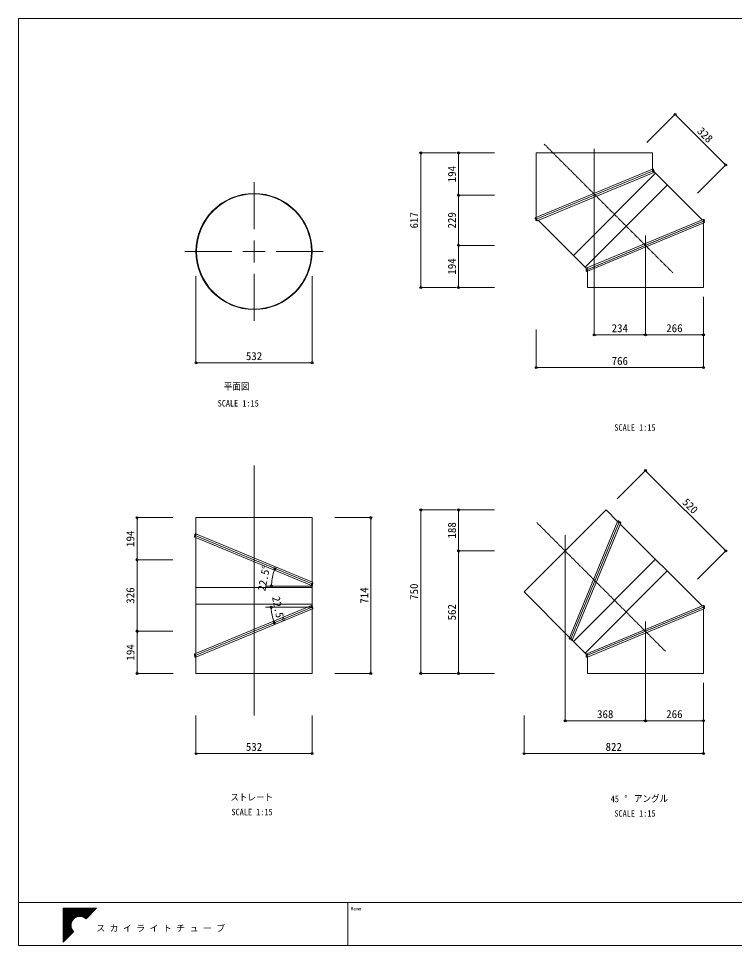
# Model space of a CAD drawing. Units: millimetres, scale not verified. Extents: x -3056 to 3056, y -2122 to 2122.
# Drawn here: x -3056 to 224, y -2122 to 2122 of the extents above; entities that cross this region are included whole.
import ezdxf
from ezdxf.enums import TextEntityAlignment as Align

# ---------------------------------------------------------------- set-up
doc = ezdxf.new("R2010")
doc.units = ezdxf.units.MM
doc.header["$LTSCALE"] = 10
doc.linetypes.add('USER3', pattern=[0.4, 0.25, -0.05, 0.05, -0.05])
for name, color, linetype, lineweight in [('0-0_0', 7, 'Continuous', 18), ('0-2_用紙フォ__マット_1_1_', 7, 'Continuous', 18), ('0-3___-1', 5, 'Continuous', 18), ('0-4___', 7, 'Continuous', 18)]:
    doc.layers.add(name, color=color, linetype=linetype, lineweight=lineweight)
doc.styles.add('ＭＳ ゴシック', font='')
doc.styles.get('ＭＳ ゴシック').set_extended_font_data('MS Gothic')

# ---------------------------------------------------------------- blocks, each defined once
blk = doc.blocks.new('スカイマ__ク')
at = {"layer": '0-2_用紙フォ__マット_1_1_'}
for p, q in [((-120.09, 249.59), (386.23, 249.59)), ((-120.09, -268.59), (-120.09, 249.59)), ((-120.09, 239.59), (376.45, 239.59)), ((-120.09, 229.59), (366.68, 229.59)), ((-120.09, 219.59), (356.91, 219.59)), ((-120.09, 209.59), (347.14, 209.59)), ((-120.09, 199.59), (337.37, 199.59)), ((-120.09, 189.59), (327.6, 189.59)), ((-120.09, 179.59), (317.83, 179.59)), ((-120.09, 169.59), (308.06, 169.59)), ((-120.09, 159.59), (298.29, 159.59)), ((-120.09, 149.59), (288.52, 149.59)), ((386.23, 249.59), (227.39, 87.04)), ((-120.09, 139.59), (278.75, 139.59)), ((-120.09, 129.59), (268.97, 129.59)), ((-120.09, 119.59), (93.67, 119.59)), ((-120.09, 109.59), (69.55, 109.59)), ((-120.09, 99.59), (53.6, 99.59)), ((-120.09, 89.59), (41.43, 89.59)), ((-120.09, 79.59), (31.68, 79.59)), ((-120.09, 69.59), (23.7, 69.59)), ((-120.09, 59.59), (17.12, 59.59)), ((-120.09, 49.59), (11.72, 49.59)), ((-120.09, 39.59), (7.34, 39.59)), ((-120.09, 29.59), (3.88, 29.59)), ((-120.09, 19.59), (1.27, 19.59)), ((-120.09, 9.59), (-0.54, 9.59)), ((172.46, 119.59), (259.2, 119.59)), ((196.58, 109.59), (249.43, 109.59)), ((212.54, 99.59), (239.66, 99.59)), ((-120.09, -0.41), (-1.59, -0.41)), ((-120.09, -10.41), (-1.9, -10.41)), ((-120.09, -20.41), (-1.46, -20.41)), ((-120.09, -30.41), (-0.27, -30.41)), ((-120.09, -40.41), (1.69, -40.41)), ((-120.09, -50.41), (4.45, -50.41)), ((-120.09, -60.41), (8.07, -60.41)), ((-120.09, -70.41), (12.62, -70.41)), ((-120.09, -80.41), (18.23, -80.41)), ((-120.09, -90.41), (25.04, -90.41)), ((-120.09, -100.41), (33.31, -100.41)), ((38.76, -106.02), (-120.09, -268.59)), ((-120.09, -110.41), (34.47, -110.41)), ((-120.09, -120.41), (24.7, -120.41)), ((-120.09, -130.41), (14.93, -130.41)), ((-120.09, -140.41), (5.16, -140.41)), ((-120.09, -150.41), (-4.61, -150.41)), ((-120.09, -160.41), (-14.38, -160.41)), ((-120.09, -170.41), (-24.16, -170.41)), ((-120.09, -180.41), (-33.93, -180.41)), ((-120.09, -190.41), (-43.7, -190.41)), ((-120.09, -200.41), (-53.47, -200.41)), ((-120.09, -210.41), (-63.24, -210.41)), ((-120.09, -220.41), (-73.01, -220.41)), ((-120.09, -230.41), (-82.78, -230.41)), ((-120.09, -240.41), (-92.55, -240.41)), ((-120.09, -250.41), (-102.32, -250.41)), ((-120.09, -260.41), (-112.09, -260.41))]:
    blk.add_line(p, q, dxfattribs=at)
for start, end in [(45.66363, 224.51236), (224.51236, 225.66363)]:
    blk.add_arc((133.07, -9.5), 134.97, start, end, dxfattribs=at)
blk = doc.blocks.new('A$C19575CB4')
at = {"layer": '0-2_用紙フォ__マット_1_1_', "xscale": 0.2, "yscale": 0.2}
blk.add_blockref('スカイマ__ク', (-26.614, 1.9), dxfattribs=at)
blk = doc.blocks.new('_Origin')
at = {"layer": '0-0_0', "lineweight": 25}
blk.add_line((0, 0), (-1, 0), dxfattribs=at)
blk.add_circle((0, 0), 0.5, dxfattribs=at)

msp = doc.modelspace()

# ---------------------------------------------------------------- linework, layer by layer
at = {"layer": '0-0_0', "color": 6, "lineweight": 9}
for p, q in [((-3056.25, 2122.5), (3056.25, 2122.5)), ((-3056.25, 2122.5), (-3056.25, -2122.5)), ((-3056.25, -1925.18), (3056.25, -1925.18)), ((3056.25, -2122.5), (-3056.25, -2122.5))]:
    msp.add_line(p, q, dxfattribs=at)
at = {"layer": '0-0_0', "color": 5}
for p, q in [((-177.97, 1554.21), (-48.08, 1684.1)), ((-42.55, 1678.32), (178.22, 1457.54)), ((-1048.89, 1507.3), (-1213.76, 1507.3)), ((-1213.58, 1499.3), (-1213.58, 898.33)), ((-875.3, 1507.3), (-1040.17, 1507.3)), ((-1039.99, 1499.3), (-1039.99, 1321.3)), ((54.12, 1322.12), (184.01, 1452.01)), ((-875.3, 1313.3), (-1040.17, 1313.3)), ((-875.3, 1313.3), (-1040.17, 1313.3)), ((-1039.99, 1305.3), (-1039.99, 1091.85)), ((-875.3, 1083.85), (-1040.17, 1083.85)), ((-875.3, 1083.85), (-1040.17, 1083.85)), ((-1039.99, 1075.85), (-1039.99, 898.33)), ((-1048.89, 890.33), (-1213.76, 890.33)), ((-875.3, 890.33), (-1040.17, 890.33)), ((-418.41, 847.59), (-418.41, 673.51)), ((-184.15, 847.77), (-184.15, 673.69)), ((-184.15, 847.59), (-184.15, 673.51)), ((81.85, 847.77), (81.85, 673.69)), ((-684.41, 697.74), (-684.41, 523.66)), ((81.85, 697.74), (81.85, 523.66)), ((-192.15, 673.69), (-410.41, 673.69)), ((73.85, 673.87), (-176.15, 673.87)), ((73.85, 523.84), (-676.41, 523.84)), ((-313.91, -77.26), (-184.02, 52.63)), ((-178.5, 46.85), (178.22, -309.87)), ((-2348.74, -163.08), (-2513.61, -163.08)), ((-1606.4, -163.08), (-1441.53, -163.08)), ((-1048.89, -127.44), (-1213.76, -127.44)), ((-1213.58, -135.44), (-1213.58, -869.08)), ((-875.3, -127.44), (-1040.17, -127.44)), ((-1039.99, -135.44), (-1039.99, -307.53)), ((-2513.43, -171.08), (-2513.43, -348.61)), ((-1441.71, -171.08), (-1441.71, -869.08)), ((-875.3, -315.53), (-1040.17, -315.53)), ((-875.3, -315.53), (-1040.17, -315.53)), ((-1039.99, -323.53), (-1039.99, -869.08)), ((54.12, -445.29), (184.01, -315.4)), ((-2348.74, -356.61), (-2513.61, -356.61)), ((-2348.74, -356.61), (-2513.61, -356.61)), ((-2513.43, -364.61), (-2513.43, -675.06)), ((-2348.74, -683.06), (-2513.61, -683.06)), ((-2348.74, -683.56), (-2513.05, -683.56)), ((-2512.87, -691.56), (-2512.87, -869.08)), ((-2348.18, -877.08), (-2513.05, -877.08)), ((-1606.4, -877.08), (-1441.53, -877.08)), ((-1048.89, -877.08), (-1213.76, -877.08)), ((-875.3, -877.08), (-1040.17, -877.08)), ((-552.19, -919.82), (-552.19, -1093.91)), ((-184.15, -919.64), (-184.15, -1093.73)), ((-184.15, -919.82), (-184.15, -1093.91)), ((81.85, -919.64), (81.85, -1093.73)), ((-2243.29, -1069.67), (-2243.29, -1243.76)), ((-1711.29, -1069.67), (-1711.29, -1243.76)), ((-740.28, -1069.67), (-740.28, -1243.76)), ((-192.15, -1093.73), (-544.19, -1093.73)), ((73.85, -1093.55), (-176.15, -1093.55)), ((81.85, -1069.67), (81.85, -1243.76)), ((-1719.29, -1243.58), (-2235.29, -1243.58)), ((73.85, -1243.58), (-732.28, -1243.58))]:
    msp.add_line(p, q, dxfattribs=at)
at = {"layer": '0-0_0', "color": 3, "linetype": 'USER3'}
for p, q in [((-647.98, 1547.68), (-57.96, 957.66)), ((-418.41, 697.8), (-418.41, 1525.21)), ((-184.15, 697.8), (-184.15, 1129.67)), ((-2243.29, 704.52), (-2243.29, 941.99)), ((-1711.29, 704.58), (-1711.29, 942.06)), ((-1977.29, -1069.61), (-1977.29, 75.25)), ((-682.32, -185.4), (-92.3, -775.41)), ((-552.19, -1069.61), (-552.19, -242.2)), ((-1711.29, -476.45), (-1925.35, -476.45)), ((-1711.29, -573.38), (-1925.35, -573.38)), ((-184.15, -1069.61), (-184.15, -637.75))]:
    msp.add_line(p, q, dxfattribs=at)
at = {"layer": '0-0_0'}
for p, q in [((-152.41, 1507.3), (-684.41, 1507.3)), ((-684.41, 1507.3), (-684.41, 1212.25)), ((-152.41, 1507.3), (-152.41, 1432.61)), ((-152.41, 1432.61), (-686.39, 1211.43)), ((-684.41, 1203.59), (-149.35, 1425.22)), ((-684.41, 1203.59), (-149.35, 1425.22)), ((-149.35, 1425.22), (-684.41, 1203.59)), ((-680.26, 1196.65), (-146.28, 1417.83)), ((-514, 1037.52), (-137.82, 1413.7)), ((-151.33, 1424.4), (-152.41, 1432.61)), ((-151.33, 1424.4), (-149.35, 1425.22)), ((-149.35, 1425.22), (-148.26, 1417.01)), ((75.72, 1200.15), (-144.12, 1420)), ((-1977.29, 1157.3), (-1977.29, 1373.09)), ((-84.08, 1359.96), (-460.26, 983.78)), ((-683.33, 1204.04), (-684.41, 1212.25)), ((-681.35, 1204.86), (-680.26, 1196.65)), ((-455.38, 978.89), (-675.22, 1198.74)), ((80.77, 1202.24), (-453.21, 981.06)), ((-453.21, 972.4), (81.85, 1194.03)), ((84.91, 1195.3), (-450.15, 973.67)), ((84.91, 1195.3), (-450.15, 973.67)), ((81.85, 1194.03), (80.77, 1202.24)), ((80.77, 1193.58), (81.85, 1185.37)), ((80.77, 1193.58), (81.85, 1185.37)), ((-450.15, 965.01), (83.83, 1186.19)), ((81.85, 890.33), (81.85, 1185.37)), ((-1977.29, 1055.63), (-1977.29, 1106.47)), ((-2078.96, 1055.63), (-2294.74, 1055.63)), ((-1977.29, 1055.63), (-2028.12, 1055.63)), ((-1977.29, 1055.63), (-1977.29, 1004.8)), ((-1977.29, 1055.63), (-1926.46, 1055.63)), ((-1875.62, 1055.63), (-1659.84, 1055.63)), ((-450.15, 973.67), (-451.23, 981.88)), ((-1977.29, 953.97), (-1977.29, 738.18)), ((-451.23, 973.22), (-453.21, 972.4)), ((-451.23, 973.22), (-450.15, 965.01)), ((-450.15, 890.33), (-450.15, 965.01)), ((-450.15, 890.33), (81.85, 890.33)), ((-2243.29, -163.08), (-1711.29, -163.08)), ((-2243.29, -163.08), (-2243.29, -237.77)), ((-1711.29, -163.08), (-1711.29, -458.13)), ((-364.1, -127.44), (-740.28, -503.62)), ((-364.1, -127.44), (-311.29, -180.25)), ((-311.29, -180.25), (-532.47, -714.23)), ((-303.9, -183.31), (-525.53, -718.37)), ((-303.9, -183.31), (-525.53, -718.37)), ((-303.9, -183.31), (-525.53, -718.37)), ((-296.95, -187.45), (-518.14, -721.43)), ((-304.72, -185.29), (-311.29, -180.25)), ((-305.16, -186.37), (-296.95, -187.45)), ((-304.72, -185.29), (-303.9, -183.31)), ((75.72, -567.26), (-299.04, -192.49)), ((-2243.29, -246.43), (-2248.33, -253)), ((-2248.33, -253), (-1714.35, -474.18)), ((-2246.35, -245.16), (-1711.29, -466.79)), ((-2244.37, -245.98), (-2246.35, -245.16)), ((-2246.35, -245.16), (-1711.29, -466.79)), ((-2246.35, -245.16), (-1711.29, -466.79)), ((-2244.37, -245.98), (-2243.29, -237.77)), ((-2243.29, -237.77), (-1709.31, -458.95)), ((-2243.29, -785.08), (-2243.29, -255.08)), ((-137.82, -353.71), (-514, -729.89)), ((-84.08, -407.45), (-460.26, -783.63)), ((-1711.29, -466.79), (-1716.33, -473.36)), ((-1712.37, -466.34), (-1711.29, -458.13)), ((-2243.29, -483.08), (-1711.29, -483.08)), ((-1711.29, -565.99), (-1711.29, -474.18)), ((-740.28, -503.62), (-531.65, -712.25)), ((-2248.33, -787.17), (-1714.35, -565.99)), ((-2246.35, -795.01), (-1711.29, -573.38)), ((-2246.35, -795.01), (-1711.29, -573.38)), ((-2246.35, -795.01), (-1711.29, -573.38)), ((-2243.29, -559.08), (-1711.29, -559.08)), ((-2243.29, -802.4), (-1709.31, -581.22)), ((-1711.29, -573.38), (-1716.33, -566.81)), ((-1712.37, -573.83), (-1711.29, -582.04)), ((-1711.29, -877.08), (-1711.29, -582.04)), ((80.77, -565.17), (-453.21, -786.35)), ((-453.21, -795.01), (81.85, -573.38)), ((84.91, -572.11), (-450.15, -793.74)), ((84.91, -572.11), (-450.15, -793.74)), ((-450.15, -802.4), (83.83, -581.22)), ((81.85, -573.38), (80.77, -565.17)), ((80.77, -573.83), (81.85, -582.04)), ((80.77, -573.83), (81.85, -582.04)), ((81.85, -877.08), (81.85, -582.04)), ((-525.08, -717.29), (-531.65, -712.25)), ((-525.08, -717.29), (-531.65, -712.25)), ((-525.53, -718.37), (-517.31, -719.45)), ((-525.53, -718.37), (-517.31, -719.45)), ((-455.38, -788.52), (-520.3, -723.6)), ((-2243.29, -793.74), (-2248.33, -787.17)), ((-2244.37, -794.19), (-2246.35, -795.01)), ((-2244.37, -794.19), (-2243.29, -802.4)), ((-2243.29, -877.08), (-2243.29, -802.4)), ((-451.23, -794.19), (-453.21, -795.01)), ((-450.15, -793.74), (-451.23, -785.53)), ((-451.23, -794.19), (-450.15, -802.4)), ((-450.15, -877.08), (-450.15, -802.4)), ((-2243.29, -877.08), (-1711.29, -877.08)), ((-450.15, -877.08), (81.85, -877.08))]:
    msp.add_line(p, q, dxfattribs=at)
for points in [[(-151.33, 1424.4), (-149.35, 1425.22), (-684.41, 1203.59)], [(-451.23, 973.22), (-453.21, 972.4), (81.85, 1194.03)], [(-304.72, -185.29), (-303.9, -183.31), (-525.53, -718.37)], [(-2244.37, -245.98), (-2246.35, -245.16), (-1711.29, -466.79)], [(-2244.37, -794.19), (-2246.35, -795.01), (-1711.29, -573.38)], [(-451.23, -794.19), (-453.21, -795.01), (81.85, -573.38)]]:
    msp.add_lwpolyline(points, dxfattribs=at)
msp.add_circle((-1977.29, 1055.63), 266, dxfattribs=at)
at = {"layer": '0-0_0', "color": 5}
msp.add_circle((-1977.29, 1055.63), 263.5, dxfattribs=at)
at = {"layer": '0-0_0'}
for centre, start, end in [((-150.88, 1428.92), 292.5, 112.5), ((-147.81, 1421.53), 292.5, 112.5), ((-684.86, 1207.74), 112.5, 292.5), ((-681.8, 1200.35), 112.5, 292.5), ((82.3, 1198.55), 292.5, 112.5), ((82.3, 1189.89), 292.5, 112.5), ((82.3, 1189.89), 292.5, 112.5), ((-451.68, 977.36), 112.5, 292.5), ((-451.68, 968.7), 112.5, 292.5), ((-307.59, -181.78), 337.5, 157.5), ((-300.65, -185.92), 337.5, 157.5), ((-2246.8, -249.3), 67.5, 247.5), ((-2244.82, -241.46), 67.5, 247.5), ((-1712.82, -470.48), 247.5, 67.5), ((-1710.84, -462.64), 247.5, 67.5), ((-1712.82, -569.69), 292.5, 112.5), ((-1710.84, -577.53), 292.5, 112.5), ((82.3, -568.87), 292.5, 112.5), ((82.3, -577.53), 292.5, 112.5), ((82.3, -577.53), 292.5, 112.5), ((-528.77, -715.76), 157.5, 337.5), ((-528.77, -715.76), 157.5, 337.5), ((-521.83, -719.9), 157.5, 337.5), ((-521.83, -719.9), 157.5, 337.5), ((-2246.8, -790.87), 112.5, 292.5), ((-2244.82, -798.71), 112.5, 292.5), ((-451.68, -790.05), 112.5, 292.5), ((-451.68, -798.71), 112.5, 292.5)]:
    msp.add_arc(centre, 4, start, end, dxfattribs=at)
at = {"layer": '0-0_0', "color": 5}
for centre, radius, start, end in [((-1687.97, -476.45), 208.94, 159.69391, 177.80609), ((-1711.29, -573.38), 187.16, 182.44928, 200.05072)]:
    msp.add_arc(centre, radius, start, end, dxfattribs=at)
at = {"layer": '0-3___-1'}
for p, q in [((-2243.29, 704.46), (-2243.29, 545.69)), ((-1711.29, 704.39), (-1711.29, 545.69)), ((-2235.29, 545.87), (-1719.29, 545.87))]:
    msp.add_line(p, q, dxfattribs=at)
at = {"layer": '0-4___', "color": 6}
msp.add_line((-1547.25, -1925.18), (-1547.25, -2119.61), dxfattribs=at)

# ---------------------------------------------------------------- block references
at = {"layer": '0-0_0', "xscale": 8, "yscale": 8}
for p, rotation in [((-48.21, 1683.97), 135), ((-1213.58, 1507.3), 90), ((-1039.99, 1507.3), 90), ((183.88, 1451.88), 315), ((-1039.99, 1313.3), 270), ((-1039.99, 1313.3), 90), ((-1039.99, 1083.85), 270), ((-1039.99, 1083.85), 90), ((-1213.58, 890.33), 270), ((-1039.99, 890.33), 270), ((-418.41, 673.69), 180), ((-184.15, 673.87), 180), ((-684.41, 523.84), 180), ((-184.15, 52.5), 135), ((-1213.58, -127.44), 90), ((-1039.99, -127.44), 90), ((-2513.43, -163.08), 90), ((-1441.71, -163.08), 90), ((-1039.99, -315.53), 270), ((-1039.99, -315.53), 90), ((183.88, -315.53), 315), ((-2513.43, -356.61), 270), ((-2513.43, -356.61), 90), ((-1881.01, -396.49), 68.59695), ((-1896.91, -476.45), 268.90305), ((-1898.45, -573.38), 91.22464), ((-1884.2, -645), 291.27536), ((-2513.43, -683.06), 270), ((-2512.87, -683.56), 90), ((-2512.87, -877.08), 270), ((-1441.71, -877.08), 270), ((-1213.58, -877.08), 270), ((-1039.99, -877.08), 270), ((-552.19, -1093.73), 180), ((-184.15, -1093.55), 180), ((-2243.29, -1243.58), 180), ((-740.28, -1243.58), 180)]:
    msp.add_blockref('_Origin', p, dxfattribs=dict(at, rotation=rotation))
for p in [(-184.15, 673.69), (81.85, 673.87), (81.85, 523.84), (-184.15, -1093.73), (81.85, -1093.55), (-1711.29, -1243.58), (81.85, -1243.58)]:
    msp.add_blockref('_Origin', p, dxfattribs=at)
at = {"layer": '0-3___-1', "xscale": 8, "yscale": 8, "rotation": 180}
msp.add_blockref('_Origin', (-2243.29, 545.87), dxfattribs=at)
at = {"layer": '0-3___-1'}
for name, p, xscale, yscale in [('_Origin', (-1711.29, 545.87), 8, 8), ('A$C19575CB4', (-2775.29, -2029.89), 1.5, 1.5)]:
    msp.add_blockref(name, p, dxfattribs=dict(at, xscale=xscale, yscale=yscale))

# ---------------------------------------------------------------- texts
at = {"layer": '0-0_0', "style": 'ＭＳ ゴシック'}
for s, rotation, p in [('328', 315, (42.27, 1595.4)), ('194', 90, (-1041.34, 1372.8)), ('617', 90, (-1214.92, 1161.31)), ('229', 90, (-1041.34, 1161.07)), ('194', 90, (-1041.34, 949.59)), ('520', 315, (-25.7, -104.04)), ('188', 90, (-1041.34, -258.98)), ('194', 90, (-2514.78, -297.35)), ('22.5°', 78.75, (-1915.03, -504.06)), ('326', 90, (-2514.78, -557.33)), ('714', 90, (-1443.06, -557.58)), ('750', 90, (-1214.92, -539.76)), ('22.5°', 281.25, (-1905.79, -529.47)), ('562', 90, (-1041.34, -633.81)), ('194', 90, (-2514.22, -817.82))]:
    msp.add_text(s, height=36.66, rotation=rotation, dxfattribs=at).set_placement(p, align=Align.BOTTOM_LEFT)
for s, p in [('234', (-338.78, 675.03)), ('266', (-88.65, 675.21)), ('766', (-338.78, 525.18)), ('368', (-405.67, -1092.38)), ('266', (-88.65, -1092.2)), ('532', (-2014.79, -1242.23)), ('822', (-366.71, -1242.23))]:
    msp.add_text(s, height=36.66, dxfattribs=at).set_placement(p, align=Align.BOTTOM_LEFT)
at = {"layer": '0-0_0', "style": 'ＭＳ ゴシック', "width": 0.9}
for s, height, p in [('平面図', 31.06, (-2115.62, 412.96)), ('SCALE 1:15', 29.33, (-2143.92, 336.89)), ('SCALE 1:15', 29.33, (-326.27, 226.18)), ('ストレート', 31.06, (-2085.66, -1468.4)), ('45', 31.06, (-343.26, -1476.04)), ('°', 31.06, (-280.64, -1474.97)), ('アングル', 31.06, (-236.47, -1474.59)), ('SCALE 1:15', 29.33, (-2080.69, -1534.81)), ('SCALE 1:15', 29.33, (-326.27, -1541.24))]:
    msp.add_text(s, height=height, dxfattribs=at).set_placement(p, align=Align.BOTTOM_LEFT)
at = {"layer": '0-3___-1', "color": 7, "style": 'ＭＳ ゴシック'}
msp.add_text('532', height=36.66, dxfattribs=at).set_placement((-2014.79, 547.22), align=Align.BOTTOM_LEFT)
at = {"layer": '0-4___', "style": 'ＭＳ ゴシック'}
for s, height, p in [('Memo', 15.57, (-1534.52, -1966.92)), ('ス カ イ ラ イ ト チ ュ ー ブ', 29.34, (-2700.19, -2067.23))]:
    msp.add_text(s, height=height, dxfattribs=at).set_placement(p, align=Align.BOTTOM_LEFT)

doc.saveas('drawing.dxf')
